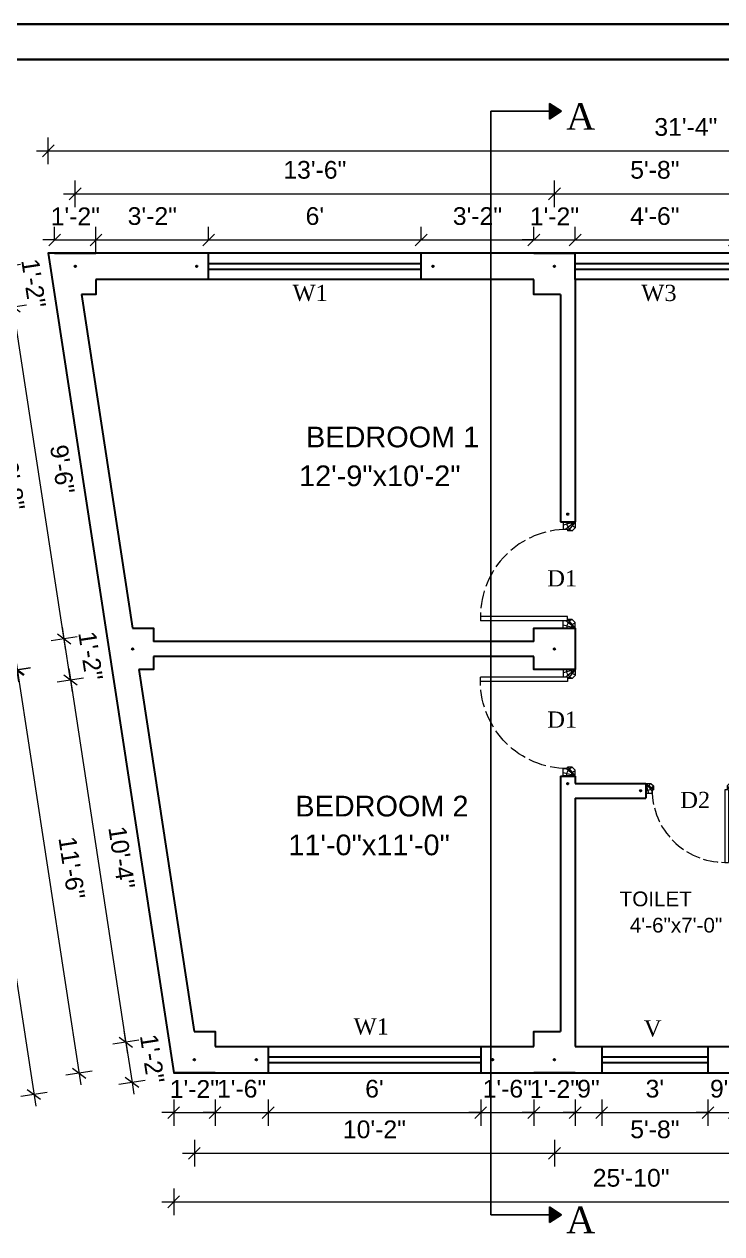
# Model space of a CAD drawing. Header units: inches. Extents: x 45643 to 78083, y -17830 to -3084.
# Drawn here: x 57427.8 to 57664.1, y -17271.9 to -16862.5 of the extents above; entities that cross this region are included whole.
import ezdxf

# ---------------------------------------------------------------- set-up
doc = ezdxf.new("R2010")
doc.units = ezdxf.units.IN
doc.header["$MEASUREMENT"] = 0
doc.linetypes.add('ACAD_ISO02W100', pattern=[15, 12, -3])
doc.linetypes.add('CONTINUA', pattern=[0])
doc.layers.add('A-Hatch', color=7, linetype='Continuous')
doc.layers.add('PDF_Text', color=7, linetype='Continuous')
for name, color, linetype, lineweight in [('A_Title Text', 105, 'Continuous', 60), ('Door-window', 150, 'Continuous', 9), ('ELEVATION', 6, 'Continuous', 30), ('hatch', 30, 'Continuous', 5), ('WALL', 240, 'Continuous', 30)]:
    doc.layers.add(name, color=color, linetype=linetype, lineweight=lineweight)
doc.layers.add('Normal Wall', color=7, linetype='Continuous', lineweight=35, true_color=0xffaf89)
doc.styles.add('Arial', font='arial.ttf')
doc.styles.add('PDF Arial', font='arial.ttf')
doc.styles.get("Standard").update_dxf_attribs({"font": 'times.ttf'})
doc.dimstyles.new('Sudeep', dxfattribs={"dimtxt": 6, "dimasz": 4, "dimexe": 4.5, "dimexo": 4.5, "dimgap": 5, "dimtad": 1, "dimdec": 0, "dimlunit": 4, "dimtxsty": 'Arial', "dimblk": 'OBLIQUE', "dimcen": 250, "dimdle": 4, "dimclrd": 86, "dimclre": 5, "dimclrt": 1, "dimadec": 0, "dimazin": 0, "dimtfac": 1, "dimtdec": 0, "dimtix": 1, "dimtmove": 1, "dimatfit": 3, "dimldrblk": 'OBLIQUE', "dimfxl": 4.5, "dimfxlon": 1, "dimfrac": 2, "dimlwd": 15, "dimlwe": 13, "dimarcsym": 0})

# ---------------------------------------------------------------- blocks, each defined once
blk = doc.blocks.new("D 3'")
at = {"layer": 'Door-window', "linetype": 'Continuous', "ltscale": 0.25}
for p, q in [((3749.64, -16740.96), (3749.64, -16711.46)), ((3751.14, -16711.46), (3749.64, -16711.46)), ((3751.14, -16740.96), (3751.14, -16711.46)), ((3747.14, -16743.51), (3747.14, -16739.51)), ((3747.14, -16739.51), (3749.64, -16739.51)), ((3749.64, -16740.96), (3751.14, -16740.96)), ((3750.14, -16742.51), (3750.14, -16740.96)), ((3780.14, -16742.51), (3780.14, -16740.96)), ((3780.64, -16740.96), (3780.14, -16740.96)), ((3783.14, -16739.51), (3780.64, -16739.51)), ((3780.64, -16739.51), (3780.64, -16740.96)), ((3783.14, -16743.51), (3783.14, -16739.51)), ((3747.14, -16743.51), (3749.14, -16743.51)), ((3749.14, -16743.51), (3750.14, -16742.51)), ((3781.14, -16743.51), (3780.14, -16742.51)), ((3783.14, -16743.51), (3781.14, -16743.51))]:
    blk.add_line(p, q, dxfattribs=at)
at = {"layer": 'Door-window', "linetype": 'ACAD_ISO02W100', "ltscale": 0.5}
blk.add_arc((3751.14, -16740.96), 29.5, 0, 90, dxfattribs=at)
at = {"layer": 'hatch', "color": 8}
for p, q in [((3747.14, -16743.51), (3748.23, -16739.5)), ((3747.14, -16743.51), (3749.64, -16740.37)), ((3747.14, -16743.51), (3750.14, -16741.17)), ((3783.14, -16743.51), (3780.14, -16741.17)), ((3783.14, -16743.51), (3780.64, -16740.37)), ((3783.14, -16743.51), (3782.06, -16739.5))]:
    blk.add_line(p, q, dxfattribs=at)
for centre, radius, start, end in [((3747.4, -16743.58), 2.93, 20.9872, 95.0825), ((3782.88, -16743.58), 2.93, 84.9175, 159.0128), ((3747.43, -16743.63), 1.42, 5.1372, 101.4864), ((3782.86, -16743.63), 1.42, 78.5136, 174.8628)]:
    blk.add_arc(centre, radius, start, end, dxfattribs=at)
blk = doc.blocks.new('_Oblique')
at = {"color": 0, "linetype": 'ByBlock', "lineweight": -2}
blk.add_line((-0.5, -0.5), (0.5, 0.5), dxfattribs=at)
blk = doc.blocks.new('*D1880')
at = {"layer": 'A_Title Text', "color": 86, "lineweight": 15, "transparency": 16777216}
blk.add_line((57424.86, -17077.06), (57446.96, -17221.49), dxfattribs=at)
at = {"layer": 'A_Title Text', "color": 5, "lineweight": 13, "transparency": 16777216}
for p, q in [((57429.91, -17080.34), (57421.01, -17081.7)), ((57450.81, -17216.85), (57441.91, -17218.22))]:
    blk.add_line(p, q, dxfattribs=at)
at = {"layer": 'Defpoints', "color": 0, "transparency": 16777216}
for p in [(57471.53, -17073.97), (57492.42, -17210.48), (57446.36, -17217.53)]:
    blk.add_point(p, dxfattribs=at)
at = {"layer": 'A_Title Text', "color": 86, "lineweight": 15, "transparency": 16777216, "xscale": 4, "yscale": 4, "zscale": 4}
for p, rotation in [((57425.46, -17081.02), 98.70344886768173), ((57446.36, -17217.53), 278.7034488676817)]:
    blk.add_blockref('_Oblique', p, dxfattribs=dict(at, rotation=rotation))
at = {"layer": 'A_Title Text', "color": 1, "transparency": 16777216, "insert": (57443.88, -17148.06), "char_height": 6, "attachment_point": 5, "rotation": 278.7034, "style": 'Arial'}
blk.add_mtext('11\'-6"', dxfattribs=at)
blk = doc.blocks.new('*D1881')
at = {"layer": 'A_Title Text', "color": 5, "lineweight": 13, "transparency": 16777216}
for p, q in [((57410.1, -16953.46), (57401.21, -16954.84)), ((57429.75, -17080.43), (57420.86, -17081.81))]:
    blk.add_line(p, q, dxfattribs=at)
at = {"layer": 'A_Title Text', "color": 86, "lineweight": 15, "transparency": 16777216}
blk.add_line((57425.92, -17085.07), (57405.04, -16950.2), dxfattribs=at)
at = {"layer": 'Defpoints', "color": 0, "transparency": 16777216}
for p in [(57452.08, -16946.97), (57405.66, -16954.15), (57471.53, -17073.97)]:
    blk.add_point(p, dxfattribs=at)
at = {"layer": 'A_Title Text', "color": 86, "lineweight": 15, "transparency": 16777216, "xscale": 4, "yscale": 4, "zscale": 4}
for p, rotation in [((57405.66, -16954.15), 98.79690632557448), ((57425.3, -17081.12), 278.7969063255745)]:
    blk.add_blockref('_Oblique', p, dxfattribs=dict(at, rotation=rotation))
at = {"layer": 'A_Title Text', "color": 1, "transparency": 16777216, "insert": (57423.45, -17016.4), "char_height": 6, "attachment_point": 5, "rotation": 278.7969, "style": 'Arial'}
blk.add_mtext('10\'-8"', dxfattribs=at)
blk = doc.blocks.new('*D1904')
at = {"layer": 'A_Title Text', "color": 5, "lineweight": 13, "transparency": 16777216}
for p, q in [((57435.94, -16909.88), (57435.94, -16900.88)), ((57811.7, -16909.88), (57811.7, -16900.88))]:
    blk.add_line(p, q, dxfattribs=at)
at = {"layer": 'A_Title Text', "color": 86, "lineweight": 15, "transparency": 16777216}
blk.add_line((57431.94, -16905.38), (57815.7, -16905.38), dxfattribs=at)
at = {"layer": 'Defpoints', "color": 0, "transparency": 16777216}
for p in [(57811.7, -16905.38), (57435.94, -16939.97), (57811.7, -16939.97)]:
    blk.add_point(p, dxfattribs=at)
at = {"layer": 'A_Title Text', "color": 86, "lineweight": 15, "transparency": 16777216, "xscale": 4, "yscale": 4, "zscale": 4, "rotation": 180}
blk.add_blockref('_Oblique', (57435.94, -16905.38), dxfattribs=at)
at = {"layer": 'A_Title Text', "color": 86, "lineweight": 15, "transparency": 16777216, "xscale": 4, "yscale": 4, "zscale": 4}
blk.add_blockref('_Oblique', (57811.7, -16905.38), dxfattribs=at)
at = {"layer": 'A_Title Text', "color": 1, "transparency": 16777216, "insert": (57651.89, -16897.32), "char_height": 6, "attachment_point": 5, "style": 'Arial'}
blk.add_mtext('31\'-4"', dxfattribs=at)
blk = doc.blocks.new('*D1905')
at = {"layer": 'A_Title Text', "color": 5, "lineweight": 13, "transparency": 16777216}
for p, q in [((57478.42, -17256.58), (57478.42, -17265.58)), ((57788.32, -17256.58), (57788.32, -17265.58))]:
    blk.add_line(p, q, dxfattribs=at)
at = {"layer": 'A_Title Text', "color": 86, "lineweight": 15, "transparency": 16777216}
blk.add_line((57474.42, -17261.08), (57792.32, -17261.08), dxfattribs=at)
at = {"layer": 'Defpoints', "color": 0, "transparency": 16777216}
for p in [(57478.42, -17217.48), (57788.32, -17217.48), (57788.32, -17261.08)]:
    blk.add_point(p, dxfattribs=at)
at = {"layer": 'A_Title Text', "color": 86, "lineweight": 15, "transparency": 16777216, "xscale": 4, "yscale": 4, "zscale": 4, "rotation": 180}
blk.add_blockref('_Oblique', (57478.42, -17261.08), dxfattribs=at)
at = {"layer": 'A_Title Text', "color": 86, "lineweight": 15, "transparency": 16777216, "xscale": 4, "yscale": 4, "zscale": 4}
blk.add_blockref('_Oblique', (57788.32, -17261.08), dxfattribs=at)
at = {"layer": 'A_Title Text', "color": 1, "transparency": 16777216, "insert": (57633.37, -17253.01), "char_height": 6, "attachment_point": 5, "style": 'Arial'}
blk.add_mtext('25\'-10"', dxfattribs=at)
blk = doc.blocks.new('*D1882')
at = {"layer": 'A_Title Text', "color": 5, "lineweight": 13, "transparency": 16777216}
for p, q in [((57438.08, -16935.54), (57438.08, -16931.04)), ((57452.08, -16935.54), (57452.08, -16931.04))]:
    blk.add_line(p, q, dxfattribs=at)
at = {"layer": 'A_Title Text', "color": 86, "lineweight": 15, "transparency": 16777216}
for p, q in [((57438.08, -16935.54), (57434.08, -16935.54)), ((57438.08, -16935.54), (57452.08, -16935.54)), ((57452.08, -16935.54), (57456.08, -16935.54))]:
    blk.add_line(p, q, dxfattribs=at)
at = {"layer": 'Defpoints', "color": 0, "transparency": 16777216}
for p in [(57452.08, -16935.54), (57438.08, -16939.97), (57452.08, -16939.97)]:
    blk.add_point(p, dxfattribs=at)
at = {"layer": 'A_Title Text', "color": 86, "lineweight": 15, "transparency": 16777216, "xscale": 4, "yscale": 4, "zscale": 4}
blk.add_blockref('_Oblique', (57438.08, -16935.54), dxfattribs=at)
at = {"layer": 'A_Title Text', "color": 86, "lineweight": 15, "transparency": 16777216, "xscale": 4, "yscale": 4, "zscale": 4, "rotation": 180}
blk.add_blockref('_Oblique', (57452.08, -16935.54), dxfattribs=at)
at = {"layer": 'A_Title Text', "color": 1, "transparency": 16777216, "insert": (57445.08, -16927.53), "char_height": 6, "attachment_point": 5, "style": 'Arial'}
blk.add_mtext('1\'-2"', dxfattribs=at)
blk = doc.blocks.new('*D1906')
at = {"layer": 'A_Title Text', "color": 5, "lineweight": 13, "transparency": 16777216}
for p, q in [((57452.08, -16940.04), (57452.08, -16931.04)), ((57490.23, -16935.54), (57490.23, -16931.04))]:
    blk.add_line(p, q, dxfattribs=at)
at = {"layer": 'A_Title Text', "color": 86, "lineweight": 15, "transparency": 16777216}
blk.add_line((57448.08, -16935.54), (57494.23, -16935.54), dxfattribs=at)
at = {"layer": 'Defpoints', "color": 0, "transparency": 16777216}
for p in [(57490.23, -16935.54), (57490.23, -16939.97), (57452.08, -16948.97)]:
    blk.add_point(p, dxfattribs=at)
at = {"layer": 'A_Title Text', "color": 86, "lineweight": 15, "transparency": 16777216, "xscale": 4, "yscale": 4, "zscale": 4, "rotation": 180}
blk.add_blockref('_Oblique', (57452.08, -16935.54), dxfattribs=at)
at = {"layer": 'A_Title Text', "color": 86, "lineweight": 15, "transparency": 16777216, "xscale": 4, "yscale": 4, "zscale": 4}
blk.add_blockref('_Oblique', (57490.23, -16935.54), dxfattribs=at)
at = {"layer": 'A_Title Text', "color": 1, "transparency": 16777216, "insert": (57471.16, -16927.48), "char_height": 6, "attachment_point": 5, "style": 'Arial'}
blk.add_mtext('3\'-2"', dxfattribs=at)
blk = doc.blocks.new('*D1907')
at = {"layer": 'A_Title Text', "color": 5, "lineweight": 13, "transparency": 16777216}
for p, q in [((57490.23, -16935.54), (57490.23, -16931.04)), ((57562.23, -16935.54), (57562.23, -16931.04))]:
    blk.add_line(p, q, dxfattribs=at)
at = {"layer": 'A_Title Text', "color": 86, "lineweight": 15, "transparency": 16777216}
blk.add_line((57486.23, -16935.54), (57566.23, -16935.54), dxfattribs=at)
at = {"layer": 'Defpoints', "color": 0, "transparency": 16777216}
for p in [(57562.23, -16935.54), (57490.23, -16939.97), (57562.23, -16939.97)]:
    blk.add_point(p, dxfattribs=at)
at = {"layer": 'A_Title Text', "color": 86, "lineweight": 15, "transparency": 16777216, "xscale": 4, "yscale": 4, "zscale": 4, "rotation": 180}
blk.add_blockref('_Oblique', (57490.23, -16935.54), dxfattribs=at)
at = {"layer": 'A_Title Text', "color": 86, "lineweight": 15, "transparency": 16777216, "xscale": 4, "yscale": 4, "zscale": 4}
blk.add_blockref('_Oblique', (57562.23, -16935.54), dxfattribs=at)
at = {"layer": 'A_Title Text', "color": 1, "transparency": 16777216, "insert": (57526.23, -16927.48), "char_height": 6, "attachment_point": 5, "style": 'Arial'}
blk.add_mtext("6'", dxfattribs=at)
blk = doc.blocks.new('*D1908')
at = {"layer": 'A_Title Text', "color": 5, "lineweight": 13, "transparency": 16777216}
for p, q in [((57562.23, -16935.54), (57562.23, -16931.04)), ((57600.39, -16935.54), (57600.39, -16931.04))]:
    blk.add_line(p, q, dxfattribs=at)
at = {"layer": 'A_Title Text', "color": 86, "lineweight": 15, "transparency": 16777216}
blk.add_line((57558.23, -16935.54), (57604.39, -16935.54), dxfattribs=at)
at = {"layer": 'Defpoints', "color": 0, "transparency": 16777216}
for p in [(57600.39, -16935.54), (57562.23, -16939.97), (57600.39, -16939.97)]:
    blk.add_point(p, dxfattribs=at)
at = {"layer": 'A_Title Text', "color": 86, "lineweight": 15, "transparency": 16777216, "xscale": 4, "yscale": 4, "zscale": 4, "rotation": 180}
blk.add_blockref('_Oblique', (57562.23, -16935.54), dxfattribs=at)
at = {"layer": 'A_Title Text', "color": 86, "lineweight": 15, "transparency": 16777216, "xscale": 4, "yscale": 4, "zscale": 4}
blk.add_blockref('_Oblique', (57600.39, -16935.54), dxfattribs=at)
at = {"layer": 'A_Title Text', "color": 1, "transparency": 16777216, "insert": (57581.31, -16927.48), "char_height": 6, "attachment_point": 5, "style": 'Arial'}
blk.add_mtext('3\'-2"', dxfattribs=at)
blk = doc.blocks.new('*D1885')
at = {"layer": 'A_Title Text', "color": 5, "lineweight": 13, "transparency": 16777216}
for p, q in [((57445.05, -16924.4), (57445.05, -16915.4)), ((57607.39, -16924.4), (57607.39, -16915.4))]:
    blk.add_line(p, q, dxfattribs=at)
at = {"layer": 'A_Title Text', "color": 86, "lineweight": 15, "transparency": 16777216}
blk.add_line((57441.05, -16919.9), (57611.39, -16919.9), dxfattribs=at)
at = {"layer": 'Defpoints', "color": 0, "transparency": 16777216}
for p in [(57607.39, -16919.9), (57445.05, -16939.97), (57607.39, -16939.97)]:
    blk.add_point(p, dxfattribs=at)
at = {"layer": 'A_Title Text', "color": 86, "lineweight": 15, "transparency": 16777216, "xscale": 4, "yscale": 4, "zscale": 4, "rotation": 180}
blk.add_blockref('_Oblique', (57445.05, -16919.9), dxfattribs=at)
at = {"layer": 'A_Title Text', "color": 86, "lineweight": 15, "transparency": 16777216, "xscale": 4, "yscale": 4, "zscale": 4}
blk.add_blockref('_Oblique', (57607.39, -16919.9), dxfattribs=at)
at = {"layer": 'A_Title Text', "color": 1, "transparency": 16777216, "insert": (57526.22, -16911.83), "char_height": 6, "attachment_point": 5, "style": 'Arial'}
blk.add_mtext('13\'-6"', dxfattribs=at)
blk = doc.blocks.new('*D1886')
at = {"layer": 'A_Title Text', "color": 5, "lineweight": 13, "transparency": 16777216}
for p, q in [((57607.39, -16924.4), (57607.39, -16915.4)), ((57675.39, -16924.4), (57675.39, -16915.4))]:
    blk.add_line(p, q, dxfattribs=at)
at = {"layer": 'A_Title Text', "color": 86, "lineweight": 15, "transparency": 16777216}
blk.add_line((57603.39, -16919.9), (57679.39, -16919.9), dxfattribs=at)
at = {"layer": 'Defpoints', "color": 0, "transparency": 16777216}
for p in [(57675.39, -16919.9), (57607.39, -16939.97), (57675.39, -16939.97)]:
    blk.add_point(p, dxfattribs=at)
at = {"layer": 'A_Title Text', "color": 86, "lineweight": 15, "transparency": 16777216, "xscale": 4, "yscale": 4, "zscale": 4, "rotation": 180}
blk.add_blockref('_Oblique', (57607.39, -16919.9), dxfattribs=at)
at = {"layer": 'A_Title Text', "color": 86, "lineweight": 15, "transparency": 16777216, "xscale": 4, "yscale": 4, "zscale": 4}
blk.add_blockref('_Oblique', (57675.39, -16919.9), dxfattribs=at)
at = {"layer": 'A_Title Text', "color": 1, "transparency": 16777216, "insert": (57641.39, -16911.83), "char_height": 6, "attachment_point": 5, "style": 'Arial'}
blk.add_mtext('5\'-8"', dxfattribs=at)
blk = doc.blocks.new('*D1888')
at = {"layer": 'A_Title Text', "color": 5, "lineweight": 13, "transparency": 16777216}
for p, q in [((57478.42, -17226.41), (57478.42, -17235.41)), ((57492.42, -17226.41), (57492.42, -17235.41))]:
    blk.add_line(p, q, dxfattribs=at)
at = {"layer": 'A_Title Text', "color": 86, "lineweight": 15, "transparency": 16777216}
for p, q in [((57478.42, -17230.91), (57474.42, -17230.91)), ((57478.42, -17230.91), (57492.42, -17230.91)), ((57492.42, -17230.91), (57496.42, -17230.91))]:
    blk.add_line(p, q, dxfattribs=at)
at = {"layer": 'Defpoints', "color": 0, "transparency": 16777216}
for p in [(57478.42, -17217.48), (57492.42, -17217.48), (57492.42, -17230.91)]:
    blk.add_point(p, dxfattribs=at)
at = {"layer": 'A_Title Text', "color": 86, "lineweight": 15, "transparency": 16777216, "xscale": 4, "yscale": 4, "zscale": 4}
blk.add_blockref('_Oblique', (57478.42, -17230.91), dxfattribs=at)
at = {"layer": 'A_Title Text', "color": 86, "lineweight": 15, "transparency": 16777216, "xscale": 4, "yscale": 4, "zscale": 4, "rotation": 180}
blk.add_blockref('_Oblique', (57492.42, -17230.91), dxfattribs=at)
at = {"layer": 'A_Title Text', "color": 1, "transparency": 16777216, "insert": (57485.42, -17222.9), "char_height": 6, "attachment_point": 5, "style": 'Arial'}
blk.add_mtext('1\'-2"', dxfattribs=at)
blk = doc.blocks.new('*D1910')
at = {"layer": 'A_Title Text', "color": 5, "lineweight": 13, "transparency": 16777216}
for p, q in [((57492.42, -17226.41), (57492.42, -17235.41)), ((57510.4, -17226.41), (57510.4, -17235.41))]:
    blk.add_line(p, q, dxfattribs=at)
at = {"layer": 'A_Title Text', "color": 86, "lineweight": 15, "transparency": 16777216}
for p, q in [((57492.42, -17230.91), (57488.42, -17230.91)), ((57492.42, -17230.91), (57510.4, -17230.91)), ((57510.4, -17230.91), (57514.4, -17230.91))]:
    blk.add_line(p, q, dxfattribs=at)
at = {"layer": 'Defpoints', "color": 0, "transparency": 16777216}
for p in [(57492.42, -17217.48), (57510.4, -17217.48), (57510.4, -17230.91)]:
    blk.add_point(p, dxfattribs=at)
at = {"layer": 'A_Title Text', "color": 86, "lineweight": 15, "transparency": 16777216, "xscale": 4, "yscale": 4, "zscale": 4}
blk.add_blockref('_Oblique', (57492.42, -17230.91), dxfattribs=at)
at = {"layer": 'A_Title Text', "color": 86, "lineweight": 15, "transparency": 16777216, "xscale": 4, "yscale": 4, "zscale": 4, "rotation": 180}
blk.add_blockref('_Oblique', (57510.4, -17230.91), dxfattribs=at)
at = {"layer": 'A_Title Text', "color": 1, "transparency": 16777216, "insert": (57501.41, -17222.85), "char_height": 6, "attachment_point": 5, "style": 'Arial'}
blk.add_mtext('1\'-6"', dxfattribs=at)
blk = doc.blocks.new('*D1911')
at = {"layer": 'A_Title Text', "color": 5, "lineweight": 13, "transparency": 16777216}
for p, q in [((57510.4, -17226.41), (57510.4, -17235.41)), ((57582.4, -17226.41), (57582.4, -17235.41))]:
    blk.add_line(p, q, dxfattribs=at)
at = {"layer": 'A_Title Text', "color": 86, "lineweight": 15, "transparency": 16777216}
blk.add_line((57506.4, -17230.91), (57586.4, -17230.91), dxfattribs=at)
at = {"layer": 'Defpoints', "color": 0, "transparency": 16777216}
for p in [(57510.4, -17217.48), (57582.4, -17217.48), (57582.4, -17230.91)]:
    blk.add_point(p, dxfattribs=at)
at = {"layer": 'A_Title Text', "color": 86, "lineweight": 15, "transparency": 16777216, "xscale": 4, "yscale": 4, "zscale": 4, "rotation": 180}
blk.add_blockref('_Oblique', (57510.4, -17230.91), dxfattribs=at)
at = {"layer": 'A_Title Text', "color": 86, "lineweight": 15, "transparency": 16777216, "xscale": 4, "yscale": 4, "zscale": 4}
blk.add_blockref('_Oblique', (57582.4, -17230.91), dxfattribs=at)
at = {"layer": 'A_Title Text', "color": 1, "transparency": 16777216, "insert": (57546.4, -17222.85), "char_height": 6, "attachment_point": 5, "style": 'Arial'}
blk.add_mtext("6'", dxfattribs=at)
blk = doc.blocks.new('*D1912')
at = {"layer": 'A_Title Text', "color": 5, "lineweight": 13, "transparency": 16777216}
for p, q in [((57582.4, -17226.41), (57582.4, -17235.41)), ((57600.39, -17226.41), (57600.39, -17235.41))]:
    blk.add_line(p, q, dxfattribs=at)
at = {"layer": 'A_Title Text', "color": 86, "lineweight": 15, "transparency": 16777216}
for p, q in [((57582.4, -17230.91), (57578.4, -17230.91)), ((57582.4, -17230.91), (57600.39, -17230.91)), ((57600.39, -17230.91), (57604.39, -17230.91))]:
    blk.add_line(p, q, dxfattribs=at)
at = {"layer": 'Defpoints', "color": 0, "transparency": 16777216}
for p in [(57582.4, -17217.48), (57600.39, -17217.48), (57600.39, -17230.91)]:
    blk.add_point(p, dxfattribs=at)
at = {"layer": 'A_Title Text', "color": 86, "lineweight": 15, "transparency": 16777216, "xscale": 4, "yscale": 4, "zscale": 4}
blk.add_blockref('_Oblique', (57582.4, -17230.91), dxfattribs=at)
at = {"layer": 'A_Title Text', "color": 86, "lineweight": 15, "transparency": 16777216, "xscale": 4, "yscale": 4, "zscale": 4, "rotation": 180}
blk.add_blockref('_Oblique', (57600.39, -17230.91), dxfattribs=at)
at = {"layer": 'A_Title Text', "color": 1, "transparency": 16777216, "insert": (57591.4, -17222.85), "char_height": 6, "attachment_point": 5, "style": 'Arial'}
blk.add_mtext('1\'-6"', dxfattribs=at)
blk = doc.blocks.new('*D1889')
at = {"layer": 'A_Title Text', "color": 5, "lineweight": 13, "transparency": 16777216}
for p, q in [((57600.39, -17226.41), (57600.39, -17235.41)), ((57614.39, -17226.41), (57614.39, -17235.41))]:
    blk.add_line(p, q, dxfattribs=at)
at = {"layer": 'A_Title Text', "color": 86, "lineweight": 15, "transparency": 16777216}
for p, q in [((57600.39, -17230.91), (57596.39, -17230.91)), ((57600.39, -17230.91), (57614.39, -17230.91)), ((57614.39, -17230.91), (57618.39, -17230.91))]:
    blk.add_line(p, q, dxfattribs=at)
at = {"layer": 'Defpoints', "color": 0, "transparency": 16777216}
for p in [(57600.39, -17217.48), (57614.39, -17217.48), (57614.39, -17230.91)]:
    blk.add_point(p, dxfattribs=at)
at = {"layer": 'A_Title Text', "color": 86, "lineweight": 15, "transparency": 16777216, "xscale": 4, "yscale": 4, "zscale": 4}
blk.add_blockref('_Oblique', (57600.39, -17230.91), dxfattribs=at)
at = {"layer": 'A_Title Text', "color": 86, "lineweight": 15, "transparency": 16777216, "xscale": 4, "yscale": 4, "zscale": 4, "rotation": 180}
blk.add_blockref('_Oblique', (57614.39, -17230.91), dxfattribs=at)
at = {"layer": 'A_Title Text', "color": 1, "transparency": 16777216, "insert": (57607.39, -17222.9), "char_height": 6, "attachment_point": 5, "style": 'Arial'}
blk.add_mtext('1\'-2"', dxfattribs=at)
blk = doc.blocks.new('*D1913')
at = {"layer": 'A_Title Text', "color": 5, "lineweight": 13, "transparency": 16777216}
for p, q in [((57614.39, -17226.41), (57614.39, -17235.41)), ((57623.39, -17226.41), (57623.39, -17235.41))]:
    blk.add_line(p, q, dxfattribs=at)
at = {"layer": 'A_Title Text', "color": 86, "lineweight": 15, "transparency": 16777216}
for p, q in [((57614.39, -17230.91), (57610.39, -17230.91)), ((57614.39, -17230.91), (57623.39, -17230.91)), ((57623.39, -17230.91), (57627.39, -17230.91))]:
    blk.add_line(p, q, dxfattribs=at)
at = {"layer": 'Defpoints', "color": 0, "transparency": 16777216}
for p in [(57614.39, -17208.48), (57623.39, -17208.48), (57623.39, -17230.91)]:
    blk.add_point(p, dxfattribs=at)
at = {"layer": 'A_Title Text', "color": 86, "lineweight": 15, "transparency": 16777216, "xscale": 4, "yscale": 4, "zscale": 4}
blk.add_blockref('_Oblique', (57614.39, -17230.91), dxfattribs=at)
at = {"layer": 'A_Title Text', "color": 86, "lineweight": 15, "transparency": 16777216, "xscale": 4, "yscale": 4, "zscale": 4, "rotation": 180}
blk.add_blockref('_Oblique', (57623.39, -17230.91), dxfattribs=at)
at = {"layer": 'A_Title Text', "color": 1, "transparency": 16777216, "insert": (57618.89, -17222.85), "char_height": 6, "attachment_point": 5, "style": 'Arial'}
blk.add_mtext('9"', dxfattribs=at)
blk = doc.blocks.new('*D1890')
at = {"layer": 'A_Title Text', "color": 5, "lineweight": 13, "transparency": 16777216}
for p, q in [((57623.39, -17226.41), (57623.39, -17235.41)), ((57659.39, -17226.41), (57659.39, -17235.41))]:
    blk.add_line(p, q, dxfattribs=at)
at = {"layer": 'A_Title Text', "color": 86, "lineweight": 15, "transparency": 16777216}
blk.add_line((57619.39, -17230.91), (57663.39, -17230.91), dxfattribs=at)
at = {"layer": 'Defpoints', "color": 0, "transparency": 16777216}
for p in [(57623.39, -17208.48), (57659.39, -17208.48), (57659.39, -17230.91)]:
    blk.add_point(p, dxfattribs=at)
at = {"layer": 'A_Title Text', "color": 86, "lineweight": 15, "transparency": 16777216, "xscale": 4, "yscale": 4, "zscale": 4, "rotation": 180}
blk.add_blockref('_Oblique', (57623.39, -17230.91), dxfattribs=at)
at = {"layer": 'A_Title Text', "color": 86, "lineweight": 15, "transparency": 16777216, "xscale": 4, "yscale": 4, "zscale": 4}
blk.add_blockref('_Oblique', (57659.39, -17230.91), dxfattribs=at)
at = {"layer": 'A_Title Text', "color": 1, "transparency": 16777216, "insert": (57641.39, -17222.84), "char_height": 6, "attachment_point": 5, "style": 'Arial'}
blk.add_mtext("3'", dxfattribs=at)
blk = doc.blocks.new('*D1892')
at = {"layer": 'A_Title Text', "color": 5, "lineweight": 13, "transparency": 16777216}
for p, q in [((57485.42, -17240.16), (57485.42, -17249.16)), ((57607.39, -17240.16), (57607.39, -17249.16))]:
    blk.add_line(p, q, dxfattribs=at)
at = {"layer": 'A_Title Text', "color": 86, "lineweight": 15, "transparency": 16777216}
blk.add_line((57481.42, -17244.66), (57611.39, -17244.66), dxfattribs=at)
at = {"layer": 'Defpoints', "color": 0, "transparency": 16777216}
for p in [(57485.42, -17217.48), (57607.39, -17217.48), (57607.39, -17244.66)]:
    blk.add_point(p, dxfattribs=at)
at = {"layer": 'A_Title Text', "color": 86, "lineweight": 15, "transparency": 16777216, "xscale": 4, "yscale": 4, "zscale": 4, "rotation": 180}
blk.add_blockref('_Oblique', (57485.42, -17244.66), dxfattribs=at)
at = {"layer": 'A_Title Text', "color": 86, "lineweight": 15, "transparency": 16777216, "xscale": 4, "yscale": 4, "zscale": 4}
blk.add_blockref('_Oblique', (57607.39, -17244.66), dxfattribs=at)
at = {"layer": 'A_Title Text', "color": 1, "transparency": 16777216, "insert": (57546.4, -17236.6), "char_height": 6, "attachment_point": 5, "style": 'Arial'}
blk.add_mtext('10\'-2"', dxfattribs=at)
blk = doc.blocks.new('*D1893')
at = {"layer": 'A_Title Text', "color": 5, "lineweight": 13, "transparency": 16777216}
for p, q in [((57607.39, -17240.16), (57607.39, -17249.16)), ((57675.39, -17240.16), (57675.39, -17249.16))]:
    blk.add_line(p, q, dxfattribs=at)
at = {"layer": 'A_Title Text', "color": 86, "lineweight": 15, "transparency": 16777216}
blk.add_line((57603.39, -17244.66), (57679.39, -17244.66), dxfattribs=at)
at = {"layer": 'Defpoints', "color": 0, "transparency": 16777216}
for p in [(57607.39, -17217.48), (57675.39, -17217.48), (57675.39, -17244.66)]:
    blk.add_point(p, dxfattribs=at)
at = {"layer": 'A_Title Text', "color": 86, "lineweight": 15, "transparency": 16777216, "xscale": 4, "yscale": 4, "zscale": 4, "rotation": 180}
blk.add_blockref('_Oblique', (57607.39, -17244.66), dxfattribs=at)
at = {"layer": 'A_Title Text', "color": 86, "lineweight": 15, "transparency": 16777216, "xscale": 4, "yscale": 4, "zscale": 4}
blk.add_blockref('_Oblique', (57675.39, -17244.66), dxfattribs=at)
at = {"layer": 'A_Title Text', "color": 1, "transparency": 16777216, "insert": (57641.39, -17236.6), "char_height": 6, "attachment_point": 5, "style": 'Arial'}
blk.add_mtext('5\'-8"', dxfattribs=at)
blk = doc.blocks.new('*D1918')
at = {"layer": 'A_Title Text', "color": 86, "lineweight": 15, "transparency": 16777216}
blk.add_line((57387.96, -16943.26), (57431.66, -17228.69), dxfattribs=at)
at = {"layer": 'A_Title Text', "color": 5, "lineweight": 13, "transparency": 16777216}
for p, q in [((57393.02, -16946.54), (57384.12, -16947.9)), ((57435.5, -17224.05), (57426.6, -17225.42))]:
    blk.add_line(p, q, dxfattribs=at)
at = {"layer": 'Defpoints', "color": 0, "transparency": 16777216}
for p in [(57435.94, -16939.97), (57478.42, -17217.48), (57431.05, -17224.73)]:
    blk.add_point(p, dxfattribs=at)
at = {"layer": 'A_Title Text', "color": 86, "lineweight": 15, "transparency": 16777216, "xscale": 4, "yscale": 4, "zscale": 4}
for p, rotation in [((57388.57, -16947.22), 98.70344886768179), ((57431.05, -17224.73), 278.7034488676818)]:
    blk.add_blockref('_Oblique', p, dxfattribs=dict(at, rotation=rotation))
at = {"layer": 'A_Title Text', "color": 1, "transparency": 16777216, "insert": (57417.78, -17084.76), "char_height": 6, "attachment_point": 5, "rotation": 278.7034, "style": 'Arial'}
blk.add_mtext('23\'-5"', dxfattribs=at)
blk = doc.blocks.new('*D1895')
at = {"layer": 'A_Title Text', "color": 86, "lineweight": 15, "transparency": 16777216}
blk.add_line((57442.83, -17080.56), (57462.8, -17210.99), dxfattribs=at)
at = {"layer": 'A_Title Text', "color": 5, "lineweight": 13, "transparency": 16777216}
for p, q in [((57447.88, -17083.83), (57438.99, -17085.2)), ((57466.64, -17206.35), (57457.74, -17207.71))]:
    blk.add_line(p, q, dxfattribs=at)
at = {"layer": 'Defpoints', "color": 0, "transparency": 16777216}
for p in [(57466.63, -17080.97), (57485.39, -17203.48), (57462.19, -17207.03)]:
    blk.add_point(p, dxfattribs=at)
at = {"layer": 'A_Title Text', "color": 86, "lineweight": 15, "transparency": 16777216, "xscale": 4, "yscale": 4, "zscale": 4}
for p, rotation in [((57443.44, -17084.52), 98.70344886767656), ((57462.19, -17207.03), 278.7034488676766)]:
    blk.add_blockref('_Oblique', p, dxfattribs=dict(at, rotation=rotation))
at = {"layer": 'A_Title Text', "color": 1, "transparency": 16777216, "insert": (57460.78, -17144.55), "char_height": 6, "attachment_point": 5, "rotation": 278.7034, "style": 'Arial'}
blk.add_mtext('10\'-4"', dxfattribs=at)
blk = doc.blocks.new('*D1919')
at = {"layer": 'A_Title Text', "color": 86, "lineweight": 15, "transparency": 16777216}
for p, q in [((57462.19, -17207.03), (57461.59, -17203.08)), ((57462.19, -17207.03), (57464.29, -17220.72)), ((57464.29, -17220.72), (57464.89, -17224.67))]:
    blk.add_line(p, q, dxfattribs=at)
at = {"layer": 'A_Title Text', "color": 5, "lineweight": 13, "transparency": 16777216}
for p, q in [((57466.64, -17206.35), (57457.74, -17207.71)), ((57468.74, -17220.04), (57459.84, -17221.4))]:
    blk.add_line(p, q, dxfattribs=at)
at = {"layer": 'Defpoints', "color": 0, "transparency": 16777216}
for p in [(57485.39, -17203.48), (57485.42, -17217.48), (57464.29, -17220.72)]:
    blk.add_point(p, dxfattribs=at)
at = {"layer": 'A_Title Text', "color": 86, "lineweight": 15, "transparency": 16777216, "xscale": 4, "yscale": 4, "zscale": 4}
for p, rotation in [((57462.19, -17207.03), 278.7034488676766), ((57464.29, -17220.72), 98.70344886767656)]:
    blk.add_blockref('_Oblique', p, dxfattribs=dict(at, rotation=rotation))
at = {"layer": 'A_Title Text', "color": 1, "transparency": 16777216, "insert": (57471.16, -17212.66), "char_height": 6, "attachment_point": 5, "rotation": 278.7034, "style": 'Arial'}
blk.add_mtext('1\'-2"', dxfattribs=at)
blk = doc.blocks.new('*D1896')
at = {"layer": 'A_Title Text', "color": 86, "lineweight": 15, "transparency": 16777216}
for p, q in [((57441.29, -17070.52), (57440.69, -17066.56)), ((57443.44, -17084.52), (57441.29, -17070.52)), ((57443.44, -17084.52), (57444.04, -17088.47))]:
    blk.add_line(p, q, dxfattribs=at)
at = {"layer": 'A_Title Text', "color": 5, "lineweight": 13, "transparency": 16777216}
for p, q in [((57445.74, -17069.83), (57436.85, -17071.2)), ((57447.88, -17083.83), (57438.99, -17085.2))]:
    blk.add_line(p, q, dxfattribs=at)
at = {"layer": 'Defpoints', "color": 0, "transparency": 16777216}
for p in [(57464.49, -17066.97), (57441.29, -17070.52), (57466.63, -17080.97)]:
    blk.add_point(p, dxfattribs=at)
at = {"layer": 'A_Title Text', "color": 86, "lineweight": 15, "transparency": 16777216, "xscale": 4, "yscale": 4, "zscale": 4}
for p, rotation in [((57441.29, -17070.52), 278.7034488676766), ((57443.44, -17084.52), 98.70344886767656)]:
    blk.add_blockref('_Oblique', p, dxfattribs=dict(at, rotation=rotation))
at = {"layer": 'A_Title Text', "color": 1, "transparency": 16777216, "insert": (57450.28, -17076.3), "char_height": 6, "attachment_point": 5, "rotation": 278.7034, "style": 'Arial'}
blk.add_mtext('1\'-2"', dxfattribs=at)
blk = doc.blocks.new('*D1897')
at = {"layer": 'A_Title Text', "color": 5, "lineweight": 13, "transparency": 16777216}
for p, q in [((57428.56, -16957.57), (57419.66, -16958.93)), ((57445.74, -17069.83), (57436.85, -17071.2))]:
    blk.add_line(p, q, dxfattribs=at)
at = {"layer": 'A_Title Text', "color": 86, "lineweight": 15, "transparency": 16777216}
blk.add_line((57441.9, -17074.47), (57423.5, -16954.29), dxfattribs=at)
at = {"layer": 'Defpoints', "color": 0, "transparency": 16777216}
for p in [(57452.08, -16953.97), (57424.11, -16958.25), (57464.49, -17066.97)]:
    blk.add_point(p, dxfattribs=at)
at = {"layer": 'A_Title Text', "color": 86, "lineweight": 15, "transparency": 16777216, "xscale": 4, "yscale": 4, "zscale": 4}
for p, rotation in [((57424.11, -16958.25), 98.70344886767656), ((57441.29, -17070.52), 278.7034488676766)]:
    blk.add_blockref('_Oblique', p, dxfattribs=dict(at, rotation=rotation))
at = {"layer": 'A_Title Text', "color": 1, "transparency": 16777216, "insert": (57440.67, -17013.16), "char_height": 6, "attachment_point": 5, "rotation": 278.7034, "style": 'Arial'}
blk.add_mtext('9\'-6"', dxfattribs=at)
blk = doc.blocks.new('*D1898')
at = {"layer": 'A_Title Text', "color": 86, "lineweight": 15, "transparency": 16777216}
for p, q in [((57422.01, -16944.57), (57421.41, -16940.61)), ((57424.11, -16958.25), (57422.01, -16944.57)), ((57424.11, -16958.25), (57424.71, -16962.2))]:
    blk.add_line(p, q, dxfattribs=at)
at = {"layer": 'A_Title Text', "color": 5, "lineweight": 13, "transparency": 16777216}
for p, q in [((57426.46, -16943.89), (57417.56, -16945.25)), ((57428.56, -16957.57), (57419.66, -16958.93))]:
    blk.add_line(p, q, dxfattribs=at)
at = {"layer": 'Defpoints', "color": 0, "transparency": 16777216}
for p in [(57452.08, -16939.97), (57422.01, -16944.57), (57452.08, -16953.97)]:
    blk.add_point(p, dxfattribs=at)
at = {"layer": 'A_Title Text', "color": 86, "lineweight": 15, "transparency": 16777216, "xscale": 4, "yscale": 4, "zscale": 4}
for p, rotation in [((57422.01, -16944.57), 278.7034488676766), ((57424.11, -16958.25), 98.70344886767656)]:
    blk.add_blockref('_Oblique', p, dxfattribs=dict(at, rotation=rotation))
at = {"layer": 'A_Title Text', "color": 1, "transparency": 16777216, "insert": (57430.98, -16950.2), "char_height": 6, "attachment_point": 5, "rotation": 278.7034, "style": 'Arial'}
blk.add_mtext('1\'-2"', dxfattribs=at)
blk = doc.blocks.new('*D1923')
at = {"layer": 'A_Title Text', "color": 5, "lineweight": 13, "transparency": 16777216}
for p, q in [((57600.39, -16935.54), (57600.39, -16931.04)), ((57614.39, -16935.54), (57614.39, -16931.04))]:
    blk.add_line(p, q, dxfattribs=at)
at = {"layer": 'A_Title Text', "color": 86, "lineweight": 15, "transparency": 16777216}
for p, q in [((57600.39, -16935.54), (57596.39, -16935.54)), ((57600.39, -16935.54), (57614.39, -16935.54)), ((57614.39, -16935.54), (57618.39, -16935.54))]:
    blk.add_line(p, q, dxfattribs=at)
at = {"layer": 'Defpoints', "color": 0, "transparency": 16777216}
for p in [(57614.39, -16935.54), (57600.39, -16939.97), (57614.39, -16939.97)]:
    blk.add_point(p, dxfattribs=at)
at = {"layer": 'A_Title Text', "color": 86, "lineweight": 15, "transparency": 16777216, "xscale": 4, "yscale": 4, "zscale": 4}
blk.add_blockref('_Oblique', (57600.39, -16935.54), dxfattribs=at)
at = {"layer": 'A_Title Text', "color": 86, "lineweight": 15, "transparency": 16777216, "xscale": 4, "yscale": 4, "zscale": 4, "rotation": 180}
blk.add_blockref('_Oblique', (57614.39, -16935.54), dxfattribs=at)
at = {"layer": 'A_Title Text', "color": 1, "transparency": 16777216, "insert": (57607.39, -16927.53), "char_height": 6, "attachment_point": 5, "style": 'Arial'}
blk.add_mtext('1\'-2"', dxfattribs=at)
blk = doc.blocks.new('*D1924')
at = {"layer": 'A_Title Text', "color": 5, "lineweight": 13, "transparency": 16777216}
for p, q in [((57614.39, -16935.54), (57614.39, -16931.04)), ((57668.39, -16935.54), (57668.39, -16931.04))]:
    blk.add_line(p, q, dxfattribs=at)
at = {"layer": 'A_Title Text', "color": 86, "lineweight": 15, "transparency": 16777216}
blk.add_line((57610.39, -16935.54), (57672.39, -16935.54), dxfattribs=at)
at = {"layer": 'Defpoints', "color": 0, "transparency": 16777216}
for p in [(57668.39, -16935.54), (57614.39, -16939.97), (57668.39, -16939.97)]:
    blk.add_point(p, dxfattribs=at)
at = {"layer": 'A_Title Text', "color": 86, "lineweight": 15, "transparency": 16777216, "xscale": 4, "yscale": 4, "zscale": 4, "rotation": 180}
blk.add_blockref('_Oblique', (57614.39, -16935.54), dxfattribs=at)
at = {"layer": 'A_Title Text', "color": 86, "lineweight": 15, "transparency": 16777216, "xscale": 4, "yscale": 4, "zscale": 4}
blk.add_blockref('_Oblique', (57668.39, -16935.54), dxfattribs=at)
at = {"layer": 'A_Title Text', "color": 1, "transparency": 16777216, "insert": (57641.39, -16927.48), "char_height": 6, "attachment_point": 5, "style": 'Arial'}
blk.add_mtext('4\'-6"', dxfattribs=at)
blk = doc.blocks.new('*D1926')
at = {"layer": 'A_Title Text', "color": 5, "lineweight": 13, "transparency": 16777216}
for p, q in [((57659.39, -17226.41), (57659.39, -17235.41)), ((57668.39, -17226.41), (57668.39, -17235.41))]:
    blk.add_line(p, q, dxfattribs=at)
at = {"layer": 'A_Title Text', "color": 86, "lineweight": 15, "transparency": 16777216}
for p, q in [((57659.39, -17230.91), (57655.39, -17230.91)), ((57659.39, -17230.91), (57668.39, -17230.91)), ((57668.39, -17230.91), (57672.39, -17230.91))]:
    blk.add_line(p, q, dxfattribs=at)
at = {"layer": 'Defpoints', "color": 0, "transparency": 16777216}
for p in [(57659.39, -17208.48), (57668.39, -17217.48), (57668.39, -17230.91)]:
    blk.add_point(p, dxfattribs=at)
at = {"layer": 'A_Title Text', "color": 86, "lineweight": 15, "transparency": 16777216, "xscale": 4, "yscale": 4, "zscale": 4}
blk.add_blockref('_Oblique', (57659.39, -17230.91), dxfattribs=at)
at = {"layer": 'A_Title Text', "color": 86, "lineweight": 15, "transparency": 16777216, "xscale": 4, "yscale": 4, "zscale": 4, "rotation": 180}
blk.add_blockref('_Oblique', (57668.39, -17230.91), dxfattribs=at)
at = {"layer": 'A_Title Text', "color": 1, "transparency": 16777216, "insert": (57663.89, -17222.85), "char_height": 6, "attachment_point": 5, "style": 'Arial'}
blk.add_mtext('9"', dxfattribs=at)

msp = doc.modelspace()

# ---------------------------------------------------------------- hatches: boundary and pattern name
at = {"layer": 'A-Hatch'}
h = msp.add_hatch(dxfattribs=at)
h.set_pattern_fill('ANSI31', color=256)
h.set_pattern_definition([(45, (-1080.25009, -2973.98565), (-0.08838834765, 0.08838834765), [])])
h.paths.add_polyline_path([(57609.78, -16891.97), (57605.74, -16889.3), (57605.74, -16894.63)])
h = msp.add_hatch(dxfattribs=at)
h.set_pattern_fill('ANSI31', color=256)
h.set_pattern_definition([(45, (-1080.25009, -3347.50326), (-0.08838834765, 0.08838834765), [])])
h.paths.add_polyline_path([(57609.78, -17265.48), (57605.74, -17262.82), (57605.74, -17268.15)])

# ---------------------------------------------------------------- linework, layer by layer
for p, q in [((57585.78, -16891.97), (57585.78, -17265.48)), ((57585.78, -16891.97), (57605.74, -16891.97)), ((57609.78, -16891.97), (57605.74, -16889.3)), ((57605.74, -16889.3), (57605.74, -16894.63)), ((57609.78, -16891.97), (57605.74, -16894.63)), ((57609.78, -17265.48), (57605.74, -17262.82)), ((57605.74, -17262.82), (57605.74, -17268.15)), ((57585.78, -17265.48), (57605.74, -17265.48)), ((57609.78, -17265.48), (57605.74, -17268.15))]:
    msp.add_line(p, q)
at = {"layer": 'ELEVATION'}
for p, q in [((57490.23, -16948.97), (57490.23, -16939.97)), ((57562.23, -16948.97), (57562.23, -16939.97)), ((57614.39, -16948.97), (57614.39, -16939.97)), ((57490.23, -16943.47), (57562.23, -16943.47)), ((57490.23, -16945.47), (57562.23, -16945.47)), ((57614.39, -16943.47), (57668.39, -16943.47)), ((57614.39, -16945.47), (57668.39, -16945.47)), ((57600.39, -16948.97), (57452.08, -16948.97)), ((57668.39, -16948.97), (57614.39, -16948.97)), ((57614.39, -16948.97), (57614.39, -17030.96)), ((57447.19, -16953.97), (57464.49, -17066.97)), ((57609.39, -16953.97), (57609.39, -17030.96)), ((57609.39, -17030.96), (57614.39, -17030.96)), ((57600.39, -17071.47), (57471.53, -17071.47)), ((57614.39, -17071.47), (57614.39, -17076.47)), ((57600.39, -17076.47), (57471.53, -17076.47)), ((57466.63, -17080.97), (57485.39, -17203.48)), ((57609.39, -17116.97), (57609.39, -17203.48)), ((57609.39, -17116.97), (57614.39, -17116.97)), ((57614.39, -17116.97), (57614.39, -17119.48)), ((57614.39, -17119.48), (57638.39, -17119.48)), ((57638.39, -17119.48), (57638.39, -17124.48)), ((57614.39, -17124.48), (57638.39, -17124.48)), ((57614.39, -17124.48), (57614.39, -17208.48)), ((57492.42, -17208.48), (57600.39, -17208.48)), ((57510.4, -17208.48), (57510.4, -17217.48)), ((57510.4, -17211.98), (57582.4, -17211.98)), ((57582.4, -17208.48), (57582.4, -17217.48)), ((57614.39, -17208.48), (57668.39, -17208.48)), ((57623.39, -17208.48), (57623.39, -17217.48)), ((57623.39, -17211.98), (57659.39, -17211.98)), ((57659.39, -17208.48), (57659.39, -17217.48)), ((57510.4, -17213.98), (57582.4, -17213.98)), ((57623.39, -17213.98), (57659.39, -17213.98))]:
    msp.add_line(p, q, dxfattribs=at)
for points in [[(57748.52, -16939.97), (57435.94, -16939.97), (57478.42, -17217.48), (57738.32, -17217.48)], [(57438.08, -16939.97), (57452.08, -16939.97)], [(57600.39, -16939.97), (57614.39, -16939.97)], [(57452.08, -16948.97), (57452.08, -16953.97), (57447.19, -16953.97)], [(57609.39, -16953.97), (57600.39, -16953.97), (57600.39, -16948.97)], [(57614.39, -16948.97), (57614.39, -16953.97)], [(57464.49, -17066.97), (57471.53, -17066.97), (57471.53, -17071.47)], [(57600.39, -17071.47), (57600.39, -17066.97), (57614.39, -17066.97), (57614.39, -17080.97), (57600.39, -17080.97), (57600.39, -17076.47)], [(57471.53, -17076.47), (57471.53, -17080.97), (57466.63, -17080.97)], [(57485.39, -17203.48), (57492.42, -17203.48), (57492.42, -17208.48)], [(57600.39, -17208.48), (57600.39, -17203.48), (57609.39, -17203.48)], [(57614.39, -17203.48), (57614.39, -17208.48)], [(57492.42, -17217.48), (57478.42, -17217.48)], [(57614.39, -17217.48), (57600.39, -17217.48)]]:
    msp.add_lwpolyline(points, dxfattribs=at)
for centre in [(57445.08, -16944.47), (57486.23, -16944.47), (57566.23, -16944.47), (57607.39, -16944.47), (57611.89, -17028.35), (57464.53, -17073.97), (57607.39, -17073.97), (57611.89, -17119.58), (57636.56, -17121.98), (57485.42, -17212.98), (57506.4, -17212.98), (57586.4, -17212.98), (57607.39, -17212.98)]:
    msp.add_circle(centre, 0.25, dxfattribs=at)
at = {"layer": 'Normal Wall'}
for points in [[(57344.09, -16862.5), (58402.1, -16862.5), (58402.1, -17613.03), (57344.09, -17613.03)], [(57344.09, -16862.5), (58402.1, -16862.5), (58402.1, -17613.03), (57344.09, -17613.03)], [(58390.19, -16874.41), (57367.91, -16874.41), (57367.91, -17601.12), (58390.19, -17601.12)], [(58390.19, -16874.41), (57367.91, -16874.41), (57367.91, -17601.12), (58390.19, -17601.12)]]:
    msp.add_lwpolyline(points, close=True, dxfattribs=at)

# ---------------------------------------------------------------- block references
at = {"layer": 'WALL', "linetype": 'CONTINUA', "rotation": 89.99999926628824}
msp.add_blockref("D 3'", (40870.88, -20814.11), dxfattribs=at)
at = {"layer": 'WALL', "linetype": 'CONTINUA', "xscale": -1, "rotation": 90.00000073371181}
msp.add_blockref("D 3'", (40870.88, -13333.82), dxfattribs=at)
at = {"layer": 'WALL', "xscale": 0.8333333330483583, "yscale": 0.8333333330483583, "zscale": 0.8333333330483583, "rotation": 180}
msp.add_blockref("D 3'", (60791, -31072.41), dxfattribs=at)

# ---------------------------------------------------------------- texts
for s, insert, char_height, width, attachment_point in [('A', (57611.35, -16889.21), 9, 10.8456, 1), ('W1', (57518.66, -16950.71), 5.487, 1396.073, 1), ('W3', (57636.78, -16950.71), 5.487, 1396.073, 1), ('{\\fTimes New Roman|b0|i0|c0|p18;D1}', (57604.95, -17047.3), 5.4869, 54.2013, 1), ('{\\fTimes New Roman|b0|i0|c0|p18;D1}', (57604.95, -17100.63), 5.4869, 54.2013, 7), ('{\\fTimes New Roman|b0|i0|c0|p18;D2}', (57650, -17127.84), 5.4869, 54.2013, 7), ('W1', (57539.35, -17198.98), 5.487, 1396.073, 1), ('V', (57637.65, -17199.65), 5.49, 1396.073, 1), ('A', (57611.35, -17262.73), 9, 10.8456, 1)]:
    msp.add_mtext(s, dxfattribs=dict(insert=insert, char_height=char_height, width=width, attachment_point=attachment_point))
at = {"layer": 'PDF_Text', "attachment_point": 7, "style": 'PDF Arial'}
for s, insert, char_height in [('BEDROOM 1', (57523.24, -17005.82), 7), ('12\'-9"x10\'-2"', (57520.87, -17018.96), 7), ('BEDROOM 2', (57519.6, -17130.75), 7), ('11\'-0"x11\'-0"', (57517.24, -17143.89), 7), ('TOILET', (57629.48, -17161.14), 5), ('4\'-6"x7\'-0"', (57632.91, -17170.03), 5.0001)]:
    msp.add_mtext(s, dxfattribs=dict(at, insert=insert, char_height=char_height))

# ---------------------------------------------------------------- dimensions: what is measured, and where the dimension line sits
at = {"layer": 'A_Title Text'}
dim = msp.add_linear_dim(base=(57811.7, -16905.38), p1=(57435.94, -16939.97), p2=(57811.7, -16939.97), dimstyle='Sudeep', dxfattribs=at)
dim.commit()
dim.dimension.update_dxf_attribs({"geometry": '*D1904', "text_midpoint": (57651.89, -16905.38), "dimtype": 160})
for base, p1, p2, picture, middle in [((57607.39, -16919.9), (57445.05, -16939.97), (57607.39, -16939.97), '*D1885', (57526.22, -16911.83)), ((57675.39, -16919.9), (57607.39, -16939.97), (57675.39, -16939.97), '*D1886', (57641.39, -16911.83)), ((57452.08, -16935.54), (57438.08, -16939.97), (57452.08, -16939.97), '*D1882', (57445.08, -16927.53)), ((57490.23, -16935.54), (57452.08, -16948.97), (57490.23, -16939.97), '*D1906', (57471.16, -16927.48)), ((57562.23, -16935.54), (57490.23, -16939.97), (57562.23, -16939.97), '*D1907', (57526.23, -16927.48)), ((57600.39, -16935.54), (57562.23, -16939.97), (57600.39, -16939.97), '*D1908', (57581.31, -16927.48)), ((57614.39, -16935.54), (57600.39, -16939.97), (57614.39, -16939.97), '*D1923', (57607.39, -16927.53)), ((57668.39, -16935.54), (57614.39, -16939.97), (57668.39, -16939.97), '*D1924', (57641.39, -16927.48)), ((57623.39, -17230.91), (57614.39, -17208.48), (57623.39, -17208.48), '*D1913', (57618.89, -17222.85)), ((57659.39, -17230.91), (57623.39, -17208.48), (57659.39, -17208.48), '*D1890', (57641.39, -17222.84)), ((57668.39, -17230.91), (57659.39, -17208.48), (57668.39, -17217.48), '*D1926', (57663.89, -17222.85)), ((57788.32, -17261.08), (57478.42, -17217.48), (57788.32, -17217.48), '*D1905', (57633.37, -17253.01)), ((57492.42, -17230.91), (57478.42, -17217.48), (57492.42, -17217.48), '*D1888', (57485.42, -17222.9)), ((57607.39, -17244.66), (57485.42, -17217.48), (57607.39, -17217.48), '*D1892', (57546.4, -17236.6)), ((57510.4, -17230.91), (57492.42, -17217.48), (57510.4, -17217.48), '*D1910', (57501.41, -17222.85)), ((57582.4, -17230.91), (57510.4, -17217.48), (57582.4, -17217.48), '*D1911', (57546.4, -17222.85)), ((57600.39, -17230.91), (57582.4, -17217.48), (57600.39, -17217.48), '*D1912', (57591.4, -17222.85)), ((57614.39, -17230.91), (57600.39, -17217.48), (57614.39, -17217.48), '*D1889', (57607.39, -17222.9)), ((57675.39, -17244.66), (57607.39, -17217.48), (57675.39, -17217.48), '*D1893', (57641.39, -17236.6))]:
    dim = msp.add_linear_dim(base=base, p1=p1, p2=p2, dimstyle='Sudeep', dxfattribs=at)
    dim.commit()
    dim.dimension.update_dxf_attribs({"geometry": picture, "text_midpoint": middle})
for p1, p2, distance, picture, middle in [((57435.94, -16939.97), (57478.42, -17217.48), -47.93, '*D1918', (57417.78, -17084.76)), ((57471.53, -17073.97), (57492.42, -17210.48), -46.6, '*D1880', (57443.88, -17148.06))]:
    dim = msp.add_aligned_dim(p1=p1, p2=p2, distance=distance, dimstyle='Sudeep', dxfattribs=at)
    dim.commit()
    dim.dimension.update_dxf_attribs({"geometry": picture, "text_midpoint": middle})
for base, p1, p2, angle, picture, middle in [((57422.01, -16944.57), (57452.08, -16953.97), (57452.08, -16939.97), 98.7034, '*D1898', (57430.98, -16950.2)), ((57405.66, -16954.15), (57471.53, -17073.97), (57452.08, -16946.97), 98.7969, '*D1881', (57423.45, -17016.4)), ((57424.11, -16958.25), (57464.49, -17066.97), (57452.08, -16953.97), 98.7034, '*D1897', (57440.67, -17013.16)), ((57441.29, -17070.52), (57466.63, -17080.97), (57464.49, -17066.97), 98.7034, '*D1896', (57450.28, -17076.3)), ((57462.19, -17207.03), (57466.63, -17080.97), (57485.39, -17203.48), 98.7034, '*D1895', (57460.78, -17144.55)), ((57464.29, -17220.72), (57485.39, -17203.48), (57485.42, -17217.48), 98.7034, '*D1919', (57471.16, -17212.66))]:
    dim = msp.add_linear_dim(base=base, p1=p1, p2=p2, angle=angle, dimstyle='Sudeep', dxfattribs=at)
    dim.commit()
    dim.dimension.update_dxf_attribs({"geometry": picture, "text_midpoint": middle})

doc.saveas('drawing.dxf')
